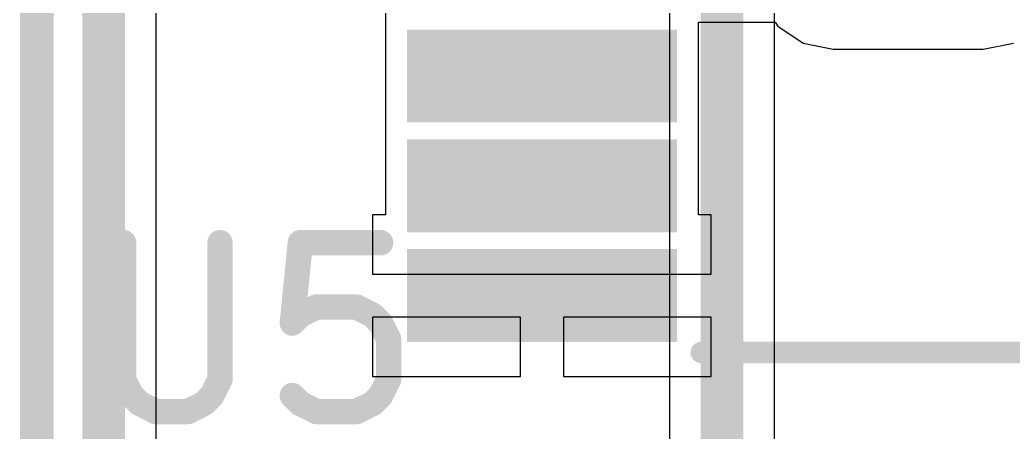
# Model space of a CAD drawing. Header units: inches. Extents: x 0 to 12.4, y -0.6 to 2.2.
# Drawn here: x 2.1051 to 2.337, y 0.4384 to 0.5345 of the extents above; entities that cross this region are included whole.
import ezdxf

# ---------------------------------------------------------------- set-up
doc = ezdxf.new("R2010")
doc.units = ezdxf.units.IN
doc.header["$MEASUREMENT"] = 0
for name, color, linetype in [('Bottom Layer', 5, 'Continuous'), ('Dimension', 6, 'Continuous'), ('Mechanical 4', 56, 'Continuous'), ('Top Layer', 1, 'Continuous'), ('Top Overlay', 2, 'Continuous'), ('Top Paste', 8, 'Continuous'), ('Top Solder', 216, 'Continuous')]:
    doc.layers.add(name, color=color, linetype=linetype)

# ---------------------------------------------------------------- blocks, each defined once
blk = doc.blocks.new('TSSOP_16_1')
at = {"layer": 'Top Layer'}
for points in [[(-0.14370075, -0.02952755), (-0.08464565, -0.02952755), (-0.08464565, -0.04724405), (-0.14370075, -0.04724405)], [(-0.14370075, -0.05511805), (-0.08464565, -0.05511805), (-0.08464565, -0.07283455), (-0.14370075, -0.07283455)], [(-0.14370075, -0.08070865), (-0.08464565, -0.08070865), (-0.08464565, -0.09842515), (-0.14370075, -0.09842515)]]:
    blk.add_hatch(color=1, dxfattribs=at).paths.add_polyline_path(points)
at = {"layer": 'Top Paste'}
for points in [[(-0.14370075, -0.02952755), (-0.08464565, -0.02952755), (-0.08464565, -0.04724405), (-0.14370075, -0.04724405)], [(-0.14370075, -0.05511805), (-0.08464565, -0.05511805), (-0.08464565, -0.07283455), (-0.14370075, -0.07283455)], [(-0.14370075, -0.08070865), (-0.08464565, -0.08070865), (-0.08464565, -0.09842515), (-0.14370075, -0.09842515)]]:
    blk.add_hatch(color=8, dxfattribs=at).paths.add_polyline_path(points)
at = {"layer": 'Top Solder'}
for points in [[(-0.14566925, -0.02755905), (-0.08267715, -0.02755905), (-0.08267715, -0.04921255), (-0.14566925, -0.04921255)], [(-0.14566925, -0.05314955), (-0.08267715, -0.05314955), (-0.08267715, -0.07480305), (-0.14566925, -0.07480305)], [(-0.14566925, -0.07874015), (-0.08267715, -0.07874015), (-0.08267715, -0.10039365), (-0.14566925, -0.10039365)]]:
    blk.add_hatch(color=216, dxfattribs=at).paths.add_polyline_path(points)
at = {"layer": 'Top Overlay', "const_width": 0.005}
blk.add_lwpolyline([(-0.077, -0.1028188), (0.078, -0.1028188)], dxfattribs=at)
at = {"layer": 'Top Overlay', "const_width": 0.0025}
blk.add_lwpolyline([(-0.07825, -0.1028188, 1), (-0.07575, -0.1028188, 1)], format="xyb", close=True, dxfattribs=at)

msp = doc.modelspace()

# ---------------------------------------------------------------- linework, layer by layer
at = {"layer": 'Bottom Layer'}
for p, q in [((2.2567649, 0.5566323), (2.2567649, 0.335068)), ((2.2812351, 0.33), (2.2812351, 0.5566323))]:
    msp.add_line(p, q, dxfattribs=at)
at = {"layer": 'Bottom Layer', "const_width": 0.01}
msp.add_lwpolyline([(2.269, 0.33), (2.269, 0.571)], dxfattribs=at)
at = {"layer": 'Dimension', "const_width": 0.007874}
msp.add_lwpolyline([(2.1090691, 0.4119954), (2.1090691, 0.6207446)], dxfattribs=at)
at = {"layer": 'Mechanical 4', "const_width": 0.0059055}
for points in [[(2.1293502, 0.4506887), (2.1293502, 0.4825597)], [(2.1518473, 0.4506887), (2.1518473, 0.4825597)], [(2.1687203, 0.4638121), (2.170595, 0.4825597)], [(2.170595, 0.4825597), (2.1893427, 0.4825597)], [(2.1687203, 0.4638121), (2.170595, 0.4656868)], [(2.170595, 0.4656868), (2.1743445, 0.4675616)], [(2.1743445, 0.4675616), (2.1837184, 0.4675616)], [(2.1837184, 0.4675616), (2.1874679, 0.4656868)], [(2.1874679, 0.4656868), (2.1893427, 0.4638121)], [(2.1893427, 0.4638121), (2.1912174, 0.4600625)], [(2.1912174, 0.4506887), (2.1912174, 0.4600625)], [(2.1293502, 0.4506887), (2.1312249, 0.4469392)], [(2.1499726, 0.4469392), (2.1518473, 0.4506887)], [(2.1893427, 0.4469392), (2.1912174, 0.4506887)], [(2.1312249, 0.4469392), (2.1330997, 0.4450644)], [(2.1480978, 0.4450644), (2.1499726, 0.4469392)], [(2.1687203, 0.4469392), (2.170595, 0.4450644)], [(2.1874679, 0.4450644), (2.1893427, 0.4469392)], [(2.1330997, 0.4450644), (2.1368492, 0.4431897)], [(2.1443483, 0.4431897), (2.1480978, 0.4450644)], [(2.170595, 0.4450644), (2.1743445, 0.4431897)], [(2.1837184, 0.4431897), (2.1874679, 0.4450644)], [(2.1368492, 0.4431897), (2.1443483, 0.4431897)], [(2.1743445, 0.4431897), (2.1837184, 0.4431897)]]:
    msp.add_lwpolyline(points, dxfattribs=at)
at = {"layer": 'Mechanical 4', "const_width": 0.0029527}
for points in [[(2.1278738, 0.4825597, 1), (2.1308266, 0.4825597, 1)], [(2.1503709, 0.4825597, 1), (2.1533237, 0.4825597, 1)], [(2.1691186, 0.4825597, 1), (2.1720714, 0.4825597, 1)], [(2.1691186, 0.4825597, 1), (2.1720714, 0.4825597, 1)], [(2.1878663, 0.4825597, 1), (2.1908191, 0.4825597, 1)], [(2.1691186, 0.4656868, 1), (2.1720714, 0.4656868, 1)], [(2.1691186, 0.4656868, 1), (2.1720714, 0.4656868, 1)], [(2.1728681, 0.4675616, 1), (2.1758209, 0.4675616, 1)], [(2.1728681, 0.4675616, 1), (2.1758209, 0.4675616, 1)], [(2.182242, 0.4675616, 1), (2.1851948, 0.4675616, 1)], [(2.182242, 0.4675616, 1), (2.1851948, 0.4675616, 1)], [(2.1859915, 0.4656868, 1), (2.1889443, 0.4656868, 1)], [(2.1859915, 0.4656868, 1), (2.1889443, 0.4656868, 1)], [(2.1672439, 0.4638121, 1), (2.1701967, 0.4638121, 1)], [(2.1672439, 0.4638121, 1), (2.1701967, 0.4638121, 1)], [(2.1878663, 0.4638121, 1), (2.1908191, 0.4638121, 1)], [(2.1878663, 0.4638121, 1), (2.1908191, 0.4638121, 1)], [(2.189741, 0.4600625, 1), (2.1926938, 0.4600625, 1)], [(2.189741, 0.4600625, 1), (2.1926938, 0.4600625, 1)], [(2.1278738, 0.4506887, 1), (2.1308266, 0.4506887, 1)], [(2.1278738, 0.4506887, 1), (2.1308266, 0.4506887, 1)], [(2.1503709, 0.4506887, 1), (2.1533237, 0.4506887, 1)], [(2.1503709, 0.4506887, 1), (2.1533237, 0.4506887, 1)], [(2.189741, 0.4506887, 1), (2.1926938, 0.4506887, 1)], [(2.189741, 0.4506887, 1), (2.1926938, 0.4506887, 1)], [(2.1297485, 0.4469392, 1), (2.1327013, 0.4469392, 1)], [(2.1297485, 0.4469392, 1), (2.1327013, 0.4469392, 1)], [(2.1484962, 0.4469392, 1), (2.151449, 0.4469392, 1)], [(2.1484962, 0.4469392, 1), (2.151449, 0.4469392, 1)], [(2.1672439, 0.4469392, 1), (2.1701967, 0.4469392, 1)], [(2.1878663, 0.4469392, 1), (2.1908191, 0.4469392, 1)], [(2.1878663, 0.4469392, 1), (2.1908191, 0.4469392, 1)], [(2.1316233, 0.4450644, 1), (2.1345761, 0.4450644, 1)], [(2.1316233, 0.4450644, 1), (2.1345761, 0.4450644, 1)], [(2.1466214, 0.4450644, 1), (2.1495742, 0.4450644, 1)], [(2.1466214, 0.4450644, 1), (2.1495742, 0.4450644, 1)], [(2.1691186, 0.4450644, 1), (2.1720714, 0.4450644, 1)], [(2.1691186, 0.4450644, 1), (2.1720714, 0.4450644, 1)], [(2.1859915, 0.4450644, 1), (2.1889443, 0.4450644, 1)], [(2.1859915, 0.4450644, 1), (2.1889443, 0.4450644, 1)], [(2.1353728, 0.4431897, 1), (2.1383256, 0.4431897, 1)], [(2.1353728, 0.4431897, 1), (2.1383256, 0.4431897, 1)], [(2.1428719, 0.4431897, 1), (2.1458247, 0.4431897, 1)], [(2.1428719, 0.4431897, 1), (2.1458247, 0.4431897, 1)], [(2.1728681, 0.4431897, 1), (2.1758209, 0.4431897, 1)], [(2.1728681, 0.4431897, 1), (2.1758209, 0.4431897, 1)], [(2.182242, 0.4431897, 1), (2.1851948, 0.4431897, 1)], [(2.182242, 0.4431897, 1), (2.1851948, 0.4431897, 1)]]:
    msp.add_lwpolyline(points, format="xyb", close=True, dxfattribs=at)
at = {"layer": 'Top Layer'}
for p, q in [((2.1904725, 0.5567323), (2.1904725, 0.5311418)), ((2.1369281, 0.125693), (2.1369281, 0.5413859)), ((2.2635275, 0.4890865), (2.2635275, 0.5339697)), ((2.2635275, 0.5339697), (2.2813901, 0.5339697)), ((2.2813901, 0.5339697), (2.2820228, 0.5330228)), ((2.1904725, 0.5311418), (2.1904725, 0.4890865)), ((2.2820228, 0.5330228), (2.2879768, 0.5290444)), ((2.2879768, 0.5290444), (2.295, 0.5276474)), ((2.33, 0.5276474), (2.3370233, 0.5290444)), ((2.295, 0.5276474), (2.33, 0.5276474)), ((2.1904725, 0.4890865), (2.1874725, 0.4890865)), ((2.1874725, 0.4890865), (2.1874725, 0.4752283)), ((2.2665275, 0.4890865), (2.2635275, 0.4890865)), ((2.2665275, 0.4752283), (2.2665275, 0.4890865)), ((2.1874725, 0.4752283), (2.2665275, 0.4752283)), ((2.222, 0.4652283), (2.1874725, 0.4652283)), ((2.1874725, 0.4652283), (2.1874725, 0.4513701)), ((2.222, 0.4513701), (2.222, 0.4652283)), ((2.2665275, 0.4652283), (2.232, 0.4652283)), ((2.232, 0.4652283), (2.232, 0.4513701)), ((2.2665275, 0.4513701), (2.2665275, 0.4652283)), ((2.1874725, 0.4513701), (2.222, 0.4513701)), ((2.232, 0.4513701), (2.2665275, 0.4513701))]:
    msp.add_line(p, q, dxfattribs=at)
at = {"layer": 'Top Layer', "const_width": 0.01}
msp.add_lwpolyline([(2.124693, 0.125693), (2.124693, 1.2156456)], dxfattribs=at)

# ---------------------------------------------------------------- block references
msp.add_blockref('TSSOP_16_1', (2.3411732, 0.5597952))

doc.saveas('drawing.dxf')
